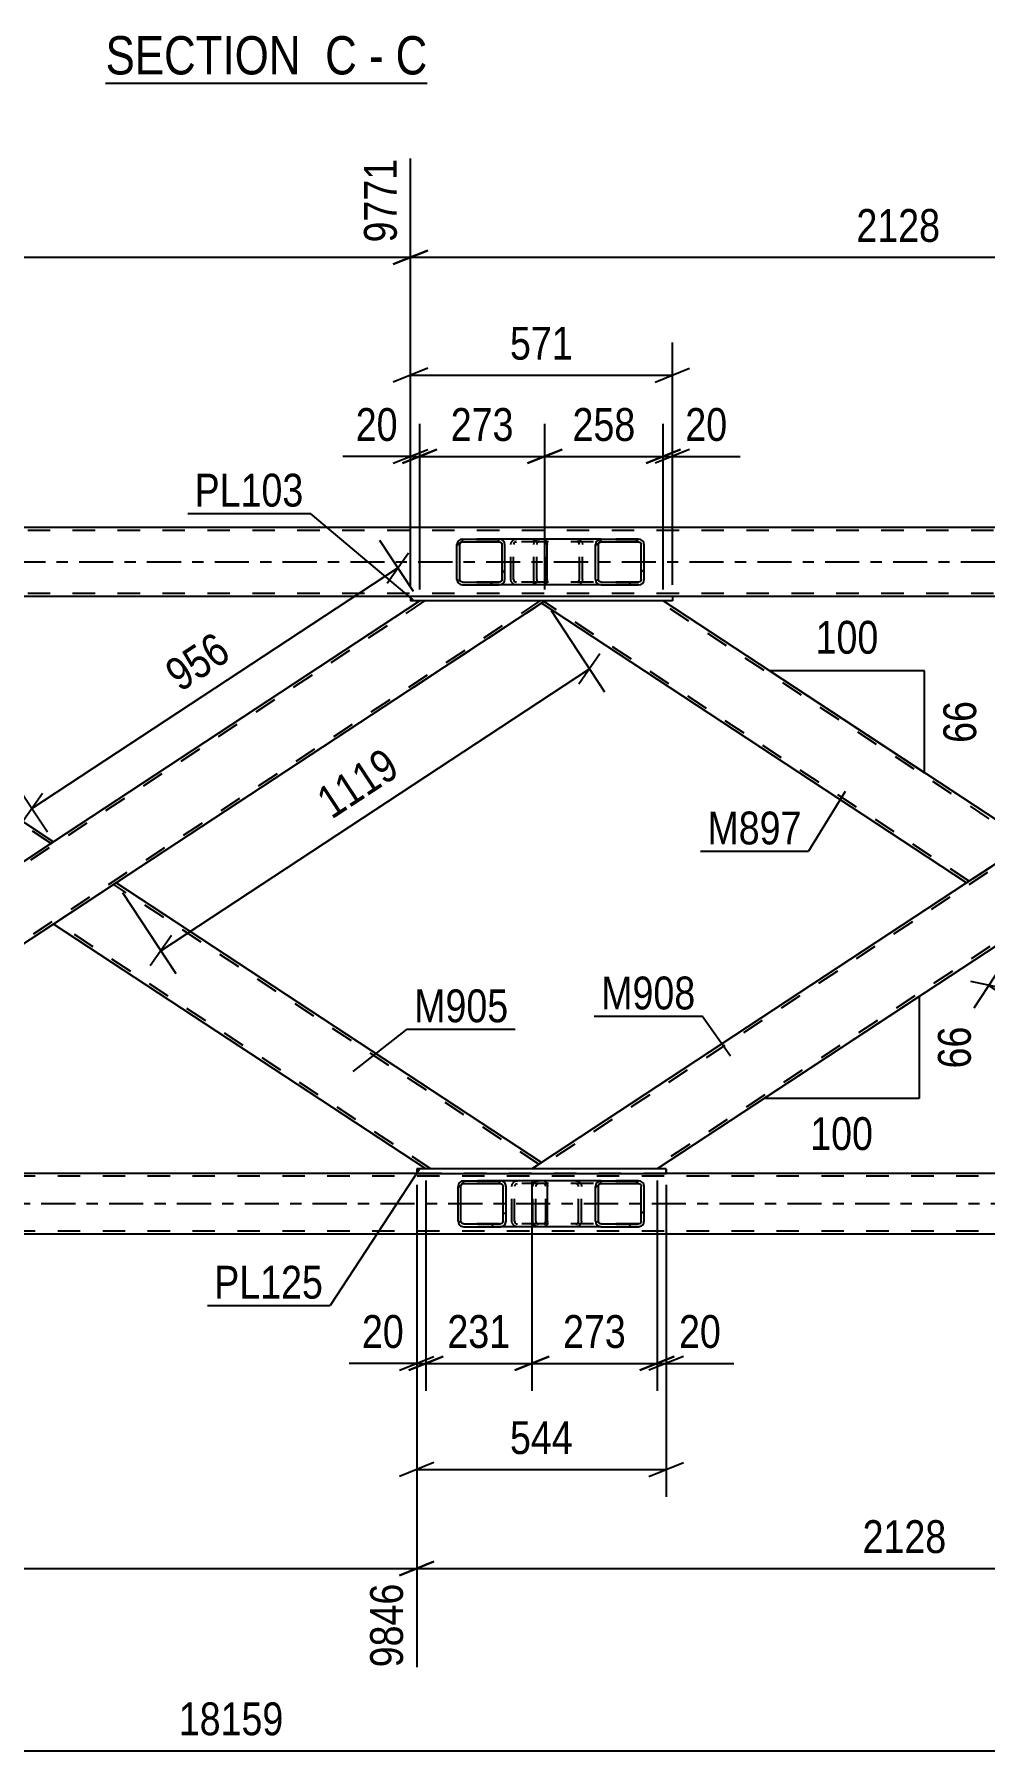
# Model space of a CAD drawing. Header units: millimetres. Extents: x -857 to 332, y -866 to -25.
# Drawn here: x -476.3 to -393.4, y -601.4 to -451.6 of the extents above; entities that cross this region are included whole.
import ezdxf

# ---------------------------------------------------------------- set-up
doc = ezdxf.new("R2010")
doc.units = ezdxf.units.MM
doc.linetypes.add('DXK_LINE_DOT2', pattern=[3.9198, 1.9599, -1.9599])
doc.linetypes.add('DXK_LINE_DOT3', pattern=[5.9187, 2.979, -0.9799, 0.9799, -0.9799])
doc.styles.add('Arial Narrow', font='ARIALN.TTF', dxfattribs={"height": 0.2})

# ---------------------------------------------------------------- blocks, each defined once
blk = doc.blocks.new('Unknown-570386455-23 - 1253')
at = {"color": 6, "linetype": 'Continuous'}
blk.add_line((-470.09, -455.85), (-442.02, -455.85), dxfattribs=at)
at = {"color": 0, "linetype": 'Continuous'}
for points in [[(-451.98, -455.1), (-451.98, -451.6), (-470.09, -451.6), (-470.09, -455.1)], [(-448.16, -455.1), (-448.16, -451.6), (-450.93, -451.6), (-450.93, -455.1)], [(-445.83, -455.1), (-445.83, -451.6), (-447.11, -451.6), (-447.11, -455.1)], [(-442.02, -455.1), (-442.02, -451.6), (-444.78, -451.6), (-444.78, -455.1)]]:
    blk.add_wipeout(points, dxfattribs=at)
at = {"color": 7, "linetype": 'Continuous', "style": 'Arial Narrow'}
for s, p in [('SECTION ', (-470.09, -455.1)), ('C', (-450.93, -455.1)), ('C', (-444.78, -455.1)), ('-', (-447.11, -455.1))]:
    blk.add_text(s, height=3.34, dxfattribs=at).set_placement(p)
blk = doc.blocks.new('Part-570386455-8323 - 8305')
at = {"color": 7, "linetype": 'DXK_LINE_DOT2'}
for p, q in [((-442.25, -501.05), (-514.61, -548.65)), ((-432.2, -501.05), (-507.54, -550.61)), ((-431.76, -501.05), (-444.35, -509.33)), ((-431.76, -501.05), (-442.68, -501.05)), ((-474.62, -522.06), (-480.08, -525.65)), ((-469.16, -525.65), (-474.62, -529.24)), ((-514.61, -550.61), (-514.61, -548.94)), ((-507.11, -550.61), (-514.61, -550.61))]:
    blk.add_line(p, q, dxfattribs=at)
at = {"color": 2, "linetype": 'Continuous'}
for p, q in [((-442.68, -501.05), (-474.62, -522.06)), ((-432.05, -501.24), (-469.16, -525.65)), ((-480.08, -525.65), (-514.61, -548.37)), ((-474.62, -529.24), (-507.11, -550.61)), ((-514.61, -548.37), (-514.61, -550.61))]:
    blk.add_line(p, q, dxfattribs=at)
blk = doc.blocks.new('Part-570386455-8447 - 8305')
at = {"color": 2, "linetype": 'Continuous'}
for p, q in [((-469.16, -525.65), (-474.62, -529.24)), ((-432.05, -550.06), (-469.16, -525.65)), ((-442.14, -550.61), (-474.62, -529.24)), ((-432.09, -550.08), (-432.89, -550.61)), ((-432.05, -550.06), (-432.09, -550.08))]:
    blk.add_line(p, q, dxfattribs=at)
at = {"color": 7, "linetype": 'DXK_LINE_DOT2'}
for p, q in [((-432.27, -550.2), (-469.38, -525.79)), ((-474.4, -529.1), (-474.39, -529.09)), ((-441.7, -550.61), (-474.4, -529.1)), ((-432.89, -550.61), (-442.14, -550.61)), ((-432.49, -550.35), (-432.27, -550.2)), ((-432.05, -550.06), (-432.05, -550.06))]:
    blk.add_line(p, q, dxfattribs=at)
blk = doc.blocks.new('Part-570386455-8836 - 8305')
at = {"color": 2, "linetype": 'Continuous'}
for p, q in [((-442.94, -551.01), (-506.31, -551.01)), ((-357.8, -551.01), (-421.17, -551.01)), ((-111.68, -556.29), (-792.02, -556.29))]:
    blk.add_line(p, q, dxfattribs=at)
at = {"color": 7, "linetype": 'DXK_LINE_DOT2'}
for p, q in [((-421.17, -551.01), (-442.94, -551.01)), ((-111.68, -551.25), (-792.02, -551.25)), ((-111.68, -556.05), (-792.02, -556.05))]:
    blk.add_line(p, q, dxfattribs=at)
at = {"color": 7, "linetype": 'DXK_LINE_DOT3'}
blk.add_line((-111.68, -553.65), (-792.02, -553.65), dxfattribs=at)
blk = doc.blocks.new('Part-570386455-8353 - 8305')
at = {"color": 7, "linetype": 'DXK_LINE_DOT2'}
for p, q in [((-357.11, -501.05), (-432.45, -550.61)), ((-347.07, -501.05), (-422.41, -550.61)), ((-346.63, -501.05), (-357.55, -501.05)), ((-346.63, -501.05), (-346.92, -501.24)), ((-389.49, -522.06), (-394.95, -525.65)), ((-384.03, -525.65), (-389.49, -529.24)), ((-432.89, -550.61), (-432.05, -550.06)), ((-421.97, -550.61), (-432.89, -550.61))]:
    blk.add_line(p, q, dxfattribs=at)
at = {"color": 2, "linetype": 'Continuous'}
for p, q in [((-357.55, -501.05), (-389.49, -522.06)), ((-346.92, -501.24), (-384.03, -525.65)), ((-394.95, -525.65), (-432.05, -550.06)), ((-389.49, -529.24), (-421.97, -550.61))]:
    blk.add_line(p, q, dxfattribs=at)
blk = doc.blocks.new('Part-570386455-8357 - 8305')
at = {"linetype": 'Continuous'}
h = blk.add_hatch(dxfattribs=at)
h.set_pattern_fill('', scale=0.7, style=0, pattern_type=0)
h.set_pattern_definition([(45, (-439.3936, -499.3542), (-1.57154, 1.57154), [])])
h.paths.add_polyline_path([(-439.43, -499.17), (-439.39, -499.35), (-439.28, -499.51), (-439.12, -499.61), (-438.93, -499.65), (-435.74, -499.65), (-435.55, -499.61), (-435.38, -499.51), (-435.27, -499.35), (-435.24, -499.17), (-435.24, -496.13), (-435.27, -495.95), (-435.38, -495.79), (-435.55, -495.69), (-435.74, -495.65), (-438.93, -495.65), (-439.12, -495.69), (-439.28, -495.79), (-439.39, -495.95), (-439.43, -496.13)])
h.paths.add_polyline_path([(-439.16, -496.04), (-439.11, -495.96), (-439.02, -495.91), (-438.93, -495.89), (-435.74, -495.89), (-435.64, -495.91), (-435.56, -495.96), (-435.51, -496.04), (-435.49, -496.13), (-435.49, -499.17), (-435.51, -499.26), (-435.56, -499.34), (-435.64, -499.39), (-435.74, -499.41), (-438.93, -499.41), (-439.02, -499.39), (-439.11, -499.34), (-439.16, -499.26), (-439.18, -499.17), (-439.18, -496.13)])
at = {"color": 2, "linetype": 'Continuous'}
for p, q in [((-438.93, -495.65), (-439.12, -495.69)), ((-438.93, -495.65), (-435.74, -495.65)), ((-431.83, -495.65), (-435.74, -495.65)), ((-435.55, -495.69), (-435.74, -495.65)), ((-431.83, -495.65), (-431.73, -495.69)), ((-431.73, -495.69), (-431.64, -495.79)), ((-439.39, -495.95), (-439.43, -496.13)), ((-439.43, -499.17), (-439.43, -496.13)), ((-439.18, -496.13), (-439.16, -496.04)), ((-439.18, -499.17), (-439.18, -496.13)), ((-439.16, -496.04), (-439.11, -495.96)), ((-439.11, -495.96), (-439.02, -495.91)), ((-439.02, -495.91), (-438.93, -495.89)), ((-438.93, -495.89), (-435.74, -495.89)), ((-435.74, -495.89), (-435.64, -495.91)), ((-435.64, -495.91), (-435.56, -495.96)), ((-435.56, -495.96), (-435.51, -496.04)), ((-435.51, -496.04), (-435.49, -496.13)), ((-435.49, -499.17), (-435.49, -496.13)), ((-435.24, -496.13), (-435.27, -495.95)), ((-435.24, -499.17), (-435.24, -496.13)), ((-431.64, -495.79), (-431.58, -495.95)), ((-431.58, -495.95), (-431.56, -496.13)), ((-431.56, -499.17), (-431.56, -496.13)), ((-439.43, -499.17), (-439.39, -499.35)), ((-439.16, -499.26), (-439.18, -499.17)), ((-439.11, -499.34), (-439.16, -499.26)), ((-439.12, -499.61), (-438.93, -499.65)), ((-439.02, -499.39), (-439.11, -499.34)), ((-438.93, -499.41), (-439.02, -499.39)), ((-438.93, -499.41), (-435.74, -499.41)), ((-438.93, -499.65), (-435.74, -499.65)), ((-435.64, -499.39), (-435.74, -499.41)), ((-435.74, -499.65), (-435.55, -499.61)), ((-431.83, -499.65), (-435.74, -499.65)), ((-435.56, -499.34), (-435.64, -499.39)), ((-435.51, -499.26), (-435.56, -499.34)), ((-435.49, -499.17), (-435.51, -499.26)), ((-435.27, -499.35), (-435.24, -499.17)), ((-431.73, -499.61), (-431.83, -499.65)), ((-431.64, -499.51), (-431.73, -499.61)), ((-431.58, -499.35), (-431.64, -499.51)), ((-431.56, -499.17), (-431.58, -499.35))]:
    blk.add_line(p, q, dxfattribs=at)
at = {"color": 7, "linetype": 'DXK_LINE_DOT2'}
for p, q in [((-435.74, -495.65), (-438.93, -495.65)), ((-434.43, -495.69), (-434.24, -495.65)), ((-432.73, -495.89), (-432.73, -495.65)), ((-431.83, -495.89), (-438.93, -495.89)), ((-434.74, -496.13), (-434.7, -495.95)), ((-434.74, -499.17), (-434.74, -496.13)), ((-434.47, -496.04), (-434.49, -496.13)), ((-434.49, -499.17), (-434.49, -496.13)), ((-434.41, -495.96), (-434.47, -496.04)), ((-434.33, -495.91), (-434.41, -495.96)), ((-434.24, -495.89), (-434.33, -495.91)), ((-431.78, -495.91), (-431.83, -495.89)), ((-431.73, -495.96), (-431.78, -495.91)), ((-431.71, -496.04), (-431.73, -495.96)), ((-431.69, -496.13), (-431.71, -496.04)), ((-431.69, -499.17), (-431.69, -496.13)), ((-431.83, -499.41), (-438.93, -499.41)), ((-435.74, -499.65), (-438.93, -499.65)), ((-434.7, -499.35), (-434.74, -499.17)), ((-434.49, -499.17), (-434.47, -499.26)), ((-434.47, -499.26), (-434.41, -499.34)), ((-434.24, -499.65), (-434.43, -499.61)), ((-434.41, -499.34), (-434.33, -499.39)), ((-434.33, -499.39), (-434.24, -499.41)), ((-432.73, -499.65), (-432.73, -499.41)), ((-431.83, -499.41), (-431.78, -499.39)), ((-431.78, -499.39), (-431.73, -499.34)), ((-431.73, -499.34), (-431.71, -499.26)), ((-431.71, -499.26), (-431.69, -499.17))]:
    blk.add_line(p, q, dxfattribs=at)
at = {"color": 2, "linetype": 'Continuous'}
for centre, start, end in [((-438.94, -496.15), 111.1513, 156.1049), ((-435.72, -496.15), 23.8951, 68.8487), ((-438.94, -499.15), 203.8951, 248.8487), ((-435.72, -499.15), 291.1513, 336.1049)]:
    blk.add_arc(centre, 0.492, start, end, dxfattribs=at)
at = {"color": 7, "linetype": 'DXK_LINE_DOT2'}
for centre, start, end in [((-434.25, -496.15), 111.1513, 156.1049), ((-434.25, -499.15), 203.8951, 248.8487)]:
    blk.add_arc(centre, 0.492, start, end, dxfattribs=at)
blk = doc.blocks.new('Part-570386455-8472 - 8305')
at = {"linetype": 'Continuous'}
h = blk.add_hatch(dxfattribs=at)
h.set_pattern_fill('', scale=0.7, style=0, pattern_type=0)
h.set_pattern_definition([(45, (-427.3027, -555.3532), (-1.57154, 1.57154), [])])
h.paths.add_polyline_path([(-427.34, -555.17), (-427.3, -555.35), (-427.19, -555.51), (-427.03, -555.61), (-426.83, -555.65), (-423.6, -555.65), (-423.4, -555.61), (-423.23, -555.51), (-423.12, -555.35), (-423.08, -555.17), (-423.08, -552.13), (-423.12, -551.95), (-423.23, -551.79), (-423.4, -551.69), (-423.6, -551.65), (-426.83, -551.65), (-427.03, -551.69), (-427.19, -551.79), (-427.3, -551.95), (-427.34, -552.13)])
h.paths.add_polyline_path([(-427.07, -552.04), (-427.01, -551.96), (-426.93, -551.91), (-426.83, -551.89), (-423.6, -551.89), (-423.5, -551.91), (-423.42, -551.96), (-423.36, -552.04), (-423.34, -552.13), (-423.34, -555.17), (-423.36, -555.26), (-423.42, -555.34), (-423.5, -555.39), (-423.6, -555.41), (-426.83, -555.41), (-426.93, -555.39), (-427.01, -555.34), (-427.07, -555.26), (-427.09, -555.17), (-427.09, -552.13)])
at = {"color": 7, "linetype": 'DXK_LINE_DOT2'}
for p, q in [((-432.81, -552.13), (-432.77, -551.95)), ((-432.81, -555.17), (-432.81, -552.13)), ((-432.53, -552.04), (-432.55, -552.13)), ((-432.55, -555.17), (-432.55, -552.13)), ((-432.48, -551.96), (-432.53, -552.04)), ((-432.49, -551.69), (-432.3, -551.65)), ((-432.39, -551.91), (-432.48, -551.96)), ((-432.3, -551.89), (-432.39, -551.91)), ((-431.81, -551.65), (-432.3, -551.65)), ((-423.6, -551.89), (-432.3, -551.89)), ((-429.06, -551.65), (-428.87, -551.69)), ((-428.96, -551.91), (-429.06, -551.89)), ((-428.88, -551.96), (-428.96, -551.91)), ((-428.82, -552.04), (-428.88, -551.96)), ((-428.81, -552.13), (-428.82, -552.04)), ((-428.81, -555.17), (-428.81, -552.13)), ((-428.59, -551.95), (-428.55, -552.13)), ((-428.55, -555.17), (-428.55, -552.13)), ((-423.6, -551.65), (-426.83, -551.65)), ((-432.77, -555.35), (-432.81, -555.17)), ((-432.55, -555.17), (-432.53, -555.26)), ((-432.53, -555.26), (-432.48, -555.34)), ((-432.3, -555.65), (-432.49, -555.61)), ((-432.48, -555.34), (-432.39, -555.39)), ((-432.39, -555.39), (-432.3, -555.41)), ((-423.6, -555.41), (-432.3, -555.41)), ((-431.81, -555.65), (-432.3, -555.65)), ((-429.06, -555.41), (-428.96, -555.39)), ((-428.87, -555.61), (-429.06, -555.65)), ((-428.96, -555.39), (-428.88, -555.34)), ((-428.88, -555.34), (-428.82, -555.26)), ((-428.82, -555.26), (-428.81, -555.17)), ((-428.55, -555.17), (-428.59, -555.35)), ((-423.6, -555.65), (-426.83, -555.65))]:
    blk.add_line(p, q, dxfattribs=at)
at = {"color": 2, "linetype": 'Continuous'}
for p, q in [((-426.83, -551.65), (-431.81, -551.65)), ((-427.3, -551.95), (-427.34, -552.13)), ((-427.34, -555.17), (-427.34, -552.13)), ((-427.09, -552.13), (-427.07, -552.04)), ((-427.09, -555.17), (-427.09, -552.13)), ((-427.07, -552.04), (-427.01, -551.96)), ((-426.83, -551.65), (-427.03, -551.69)), ((-427.01, -551.96), (-426.93, -551.91)), ((-426.93, -551.91), (-426.83, -551.89)), ((-426.83, -551.65), (-423.6, -551.65)), ((-426.83, -551.89), (-423.6, -551.89)), ((-423.4, -551.69), (-423.6, -551.65)), ((-423.6, -551.89), (-423.5, -551.91)), ((-423.5, -551.91), (-423.42, -551.96)), ((-423.42, -551.96), (-423.36, -552.04)), ((-423.36, -552.04), (-423.34, -552.13)), ((-423.34, -555.17), (-423.34, -552.13)), ((-423.08, -552.13), (-423.12, -551.95)), ((-423.08, -555.17), (-423.08, -552.13)), ((-426.83, -555.65), (-431.81, -555.65)), ((-427.34, -555.17), (-427.3, -555.35)), ((-427.07, -555.26), (-427.09, -555.17)), ((-427.01, -555.34), (-427.07, -555.26)), ((-427.03, -555.61), (-426.83, -555.65)), ((-426.93, -555.39), (-427.01, -555.34)), ((-426.83, -555.41), (-426.93, -555.39)), ((-426.83, -555.41), (-423.6, -555.41)), ((-426.83, -555.65), (-423.6, -555.65)), ((-423.5, -555.39), (-423.6, -555.41)), ((-423.6, -555.65), (-423.4, -555.61)), ((-423.42, -555.34), (-423.5, -555.39)), ((-423.36, -555.26), (-423.42, -555.34)), ((-423.34, -555.17), (-423.36, -555.26)), ((-423.12, -555.35), (-423.08, -555.17))]:
    blk.add_line(p, q, dxfattribs=at)
at = {"color": 7, "linetype": 'DXK_LINE_DOT2'}
for centre, start, end in [((-432.32, -552.15), 110.7583, 155.68), ((-429.04, -552.15), 24.32, 69.2417), ((-432.32, -555.15), 204.32, 249.2417), ((-429.04, -555.15), 290.7583, 335.68)]:
    blk.add_arc(centre, 0.496, start, end, dxfattribs=at)
at = {"color": 2, "linetype": 'Continuous'}
for centre, start, end in [((-426.85, -552.15), 110.7583, 155.6801), ((-423.58, -552.15), 24.32, 69.2417), ((-426.85, -555.15), 204.32, 249.2417), ((-423.58, -555.15), 290.7583, 335.6801)]:
    blk.add_arc(centre, 0.496, start, end, dxfattribs=at)
blk = doc.blocks.new('Part-570386455-8471 - 8305')
at = {"linetype": 'Continuous'}
h = blk.add_hatch(dxfattribs=at)
h.set_pattern_fill('', scale=0.7, style=0, pattern_type=0)
h.set_pattern_definition([(45, (-439.2937, -555.3532), (-1.57154, 1.57154), [])])
h.paths.add_polyline_path([(-439.33, -555.17), (-439.29, -555.35), (-439.18, -555.51), (-439.02, -555.61), (-438.83, -555.65), (-435.64, -555.65), (-435.45, -555.61), (-435.29, -555.51), (-435.18, -555.35), (-435.14, -555.17), (-435.14, -552.13), (-435.18, -551.95), (-435.29, -551.79), (-435.45, -551.69), (-435.64, -551.65), (-438.83, -551.65), (-439.02, -551.69), (-439.18, -551.79), (-439.29, -551.95), (-439.33, -552.13)])
h.paths.add_polyline_path([(-439.06, -552.04), (-439.01, -551.96), (-438.93, -551.91), (-438.83, -551.89), (-435.64, -551.89), (-435.55, -551.91), (-435.47, -551.96), (-435.41, -552.04), (-435.39, -552.13), (-435.39, -555.17), (-435.41, -555.26), (-435.47, -555.34), (-435.55, -555.39), (-435.64, -555.41), (-438.83, -555.41), (-438.93, -555.39), (-439.01, -555.34), (-439.06, -555.26), (-439.08, -555.17), (-439.08, -552.13)])
at = {"color": 2, "linetype": 'Continuous'}
for p, q in [((-439.29, -551.95), (-439.33, -552.13)), ((-439.33, -555.17), (-439.33, -552.13)), ((-439.08, -552.13), (-439.06, -552.04)), ((-439.08, -555.17), (-439.08, -552.13)), ((-439.06, -552.04), (-439.01, -551.96)), ((-438.83, -551.65), (-439.02, -551.69)), ((-439.01, -551.96), (-438.93, -551.91)), ((-438.93, -551.91), (-438.83, -551.89)), ((-438.83, -551.65), (-435.64, -551.65)), ((-438.83, -551.89), (-435.64, -551.89)), ((-431.81, -551.65), (-435.64, -551.65)), ((-435.45, -551.69), (-435.64, -551.65)), ((-435.64, -551.89), (-435.55, -551.91)), ((-435.55, -551.91), (-435.47, -551.96)), ((-435.47, -551.96), (-435.41, -552.04)), ((-435.41, -552.04), (-435.39, -552.13)), ((-435.39, -555.17), (-435.39, -552.13)), ((-435.14, -552.13), (-435.18, -551.95)), ((-435.14, -555.17), (-435.14, -552.13)), ((-431.81, -551.65), (-431.71, -551.69)), ((-431.71, -551.69), (-431.62, -551.79)), ((-431.62, -551.79), (-431.56, -551.95)), ((-431.56, -551.95), (-431.54, -552.13)), ((-431.54, -555.17), (-431.54, -552.13)), ((-439.33, -555.17), (-439.29, -555.35)), ((-439.06, -555.26), (-439.08, -555.17)), ((-439.01, -555.34), (-439.06, -555.26)), ((-439.02, -555.61), (-438.83, -555.65)), ((-438.93, -555.39), (-439.01, -555.34)), ((-438.83, -555.41), (-438.93, -555.39)), ((-438.83, -555.41), (-435.64, -555.41)), ((-438.83, -555.65), (-435.64, -555.65)), ((-435.55, -555.39), (-435.64, -555.41)), ((-435.64, -555.65), (-435.45, -555.61)), ((-431.81, -555.65), (-435.64, -555.65)), ((-435.47, -555.34), (-435.55, -555.39)), ((-435.41, -555.26), (-435.47, -555.34)), ((-435.39, -555.17), (-435.41, -555.26)), ((-435.18, -555.35), (-435.14, -555.17)), ((-431.71, -555.61), (-431.81, -555.65)), ((-431.62, -555.51), (-431.71, -555.61)), ((-431.56, -555.35), (-431.62, -555.51)), ((-431.54, -555.17), (-431.56, -555.35))]:
    blk.add_line(p, q, dxfattribs=at)
at = {"color": 7, "linetype": 'DXK_LINE_DOT2'}
for p, q in [((-435.64, -551.65), (-438.83, -551.65)), ((-431.81, -551.89), (-438.83, -551.89)), ((-434.65, -552.13), (-434.61, -551.95)), ((-434.65, -555.17), (-434.65, -552.13)), ((-434.38, -552.04), (-434.4, -552.13)), ((-434.4, -555.17), (-434.4, -552.13)), ((-434.33, -551.96), (-434.38, -552.04)), ((-434.34, -551.69), (-434.15, -551.65)), ((-434.33, -551.96), (-434.3, -551.95)), ((-434.3, -551.95), (-434.25, -551.91)), ((-434.25, -551.91), (-434.15, -551.89)), ((-432.81, -551.89), (-432.81, -551.65)), ((-431.76, -551.91), (-431.81, -551.89)), ((-431.72, -551.96), (-431.76, -551.91)), ((-431.69, -552.04), (-431.72, -551.96)), ((-431.68, -552.13), (-431.69, -552.04)), ((-431.68, -555.17), (-431.68, -552.13)), ((-431.81, -555.41), (-438.83, -555.41)), ((-435.64, -555.65), (-438.83, -555.65)), ((-434.61, -555.35), (-434.65, -555.17)), ((-434.4, -555.17), (-434.38, -555.26)), ((-434.38, -555.26), (-434.33, -555.34)), ((-434.15, -555.65), (-434.34, -555.61)), ((-434.33, -555.34), (-434.25, -555.39)), ((-434.25, -555.39), (-434.15, -555.41)), ((-432.81, -555.65), (-432.81, -555.41)), ((-431.81, -555.41), (-431.76, -555.39)), ((-431.76, -555.39), (-431.72, -555.34)), ((-431.72, -555.34), (-431.69, -555.26)), ((-431.69, -555.26), (-431.68, -555.17))]:
    blk.add_line(p, q, dxfattribs=at)
at = {"color": 2, "linetype": 'Continuous'}
for centre, start, end in [((-438.84, -552.14), 111.1941, 156.1506), ((-435.63, -552.14), 23.8494, 68.8059), ((-438.84, -555.15), 203.8494, 248.8059), ((-435.63, -555.15), 291.1941, 336.1506)]:
    blk.add_arc(centre, 0.492, start, end, dxfattribs=at)
at = {"color": 7, "linetype": 'DXK_LINE_DOT2'}
for centre, start, end in [((-434.16, -552.14), 111.1941, 156.1506), ((-434.16, -555.15), 203.8494, 248.8059)]:
    blk.add_arc(centre, 0.492, start, end, dxfattribs=at)
blk = doc.blocks.new('Part-570386455-8865 - 8305')
at = {"color": 7, "linetype": 'DXK_LINE_DOT2'}
for p, q in [((-114.3, -494.89), (-792.02, -494.89)), ((-114.3, -494.65), (-690.09, -494.65)), ((-114.3, -500.41), (-792.02, -500.41)), ((-420.63, -500.65), (-443.48, -500.65))]:
    blk.add_line(p, q, dxfattribs=at)
at = {"color": 2, "linetype": 'Continuous'}
for p, q in [((-264.42, -494.65), (-513.82, -494.65)), ((-443.48, -500.65), (-505.76, -500.65)), ((-358.35, -500.65), (-420.63, -500.65))]:
    blk.add_line(p, q, dxfattribs=at)
at = {"color": 7, "linetype": 'DXK_LINE_DOT3'}
blk.add_line((-114.3, -497.65), (-792.02, -497.65), dxfattribs=at)
blk = doc.blocks.new('Part-570386455-8758 - 8305')
at = {"color": 2, "linetype": 'Continuous'}
for p, q in [((-514.61, -501.05), (-514.61, -502.94)), ((-506.56, -501.05), (-474.62, -522.06)), ((-480.08, -525.65), (-514.61, -502.94)), ((-474.89, -522.24), (-480.08, -525.65)), ((-474.65, -522.08), (-474.89, -522.24)), ((-474.62, -522.06), (-474.65, -522.08))]:
    blk.add_line(p, q, dxfattribs=at)
at = {"color": 7, "linetype": 'DXK_LINE_DOT2'}
for p, q in [((-506.56, -501.05), (-514.61, -501.05)), ((-514.61, -501.05), (-514.61, -502.89)), ((-474.84, -522.2), (-507, -501.05)), ((-479.86, -525.51), (-514.61, -502.65)), ((-474.89, -522.24), (-474.75, -522.14)), ((-474.62, -522.06), (-474.62, -522.06))]:
    blk.add_line(p, q, dxfattribs=at)
blk = doc.blocks.new('Part-570386455-8763 - 8305')
at = {"color": 2, "linetype": 'Continuous'}
for p, q in [((-432.05, -501.24), (-432.02, -501.22)), ((-394.95, -525.65), (-432.05, -501.24)), ((-431.76, -501.05), (-432.02, -501.22)), ((-431.78, -501.05), (-431.82, -501.09)), ((-389.49, -522.06), (-421.43, -501.05)), ((-389.52, -522.08), (-394.95, -525.65)), ((-389.49, -522.06), (-389.52, -522.08))]:
    blk.add_line(p, q, dxfattribs=at)
at = {"color": 7, "linetype": 'DXK_LINE_DOT2'}
for p, q in [((-432.02, -501.22), (-432.05, -501.24)), ((-394.73, -525.51), (-431.84, -501.1)), ((-421.43, -501.05), (-431.78, -501.05)), ((-431.76, -501.05), (-431.76, -501.05)), ((-389.71, -522.2), (-421.86, -501.05)), ((-389.49, -522.06), (-389.49, -522.06))]:
    blk.add_line(p, q, dxfattribs=at)
blk = doc.blocks.new('Part-570386455-8788 - 8305')
at = {"color": 2, "linetype": 'Continuous'}
for p, q in [((-442.94, -550.61), (-442.94, -551.01)), ((-421.17, -550.61), (-442.94, -550.61)), ((-442.94, -551.01), (-421.17, -551.01)), ((-421.17, -550.61), (-421.17, -551.01)), ((-421.17, -550.61), (-421.17, -550.61)), ((-421.17, -551.01), (-421.17, -551.01))]:
    blk.add_line(p, q, dxfattribs=at)
at = {"color": 7, "linetype": 'DXK_LINE_DOT2'}
for p, q in [((-442.94, -550.61), (-442.94, -551.01)), ((-421.17, -551.01), (-421.17, -550.61)), ((-421.17, -550.61), (-421.17, -550.61)), ((-421.17, -551.01), (-421.17, -551.01))]:
    blk.add_line(p, q, dxfattribs=at)
blk = doc.blocks.new('Part-570386455-8811 - 8305')
at = {"color": 2, "linetype": 'Continuous'}
for p, q in [((-420.63, -500.65), (-443.48, -500.65)), ((-443.48, -500.65), (-443.48, -501.05)), ((-420.63, -501.05), (-443.48, -501.05)), ((-420.63, -500.65), (-420.63, -501.05))]:
    blk.add_line(p, q, dxfattribs=at)
blk = doc.blocks.new('Part-570386455-8859 - 8305')
at = {"linetype": 'Continuous'}
h = blk.add_hatch(dxfattribs=at)
h.set_pattern_fill('', scale=0.7, style=0, pattern_type=0)
h.set_pattern_definition([(45, (-427.3027, -499.3542), (-1.57154, 1.57154), [])])
h.paths.add_polyline_path([(-427.34, -499.17), (-427.3, -499.35), (-427.19, -499.51), (-427.03, -499.61), (-426.83, -499.65), (-423.6, -499.65), (-423.4, -499.61), (-423.23, -499.51), (-423.12, -499.35), (-423.08, -499.17), (-423.08, -496.13), (-423.12, -495.95), (-423.23, -495.79), (-423.4, -495.69), (-423.6, -495.65), (-426.83, -495.65), (-427.03, -495.69), (-427.19, -495.79), (-427.3, -495.95), (-427.34, -496.13)])
h.paths.add_polyline_path([(-427.07, -496.04), (-427.01, -495.96), (-426.93, -495.91), (-426.83, -495.89), (-423.6, -495.89), (-423.5, -495.91), (-423.42, -495.96), (-423.36, -496.04), (-423.34, -496.13), (-423.34, -499.17), (-423.36, -499.26), (-423.42, -499.34), (-423.5, -499.39), (-423.6, -499.41), (-426.83, -499.41), (-426.93, -499.39), (-427.01, -499.34), (-427.07, -499.26), (-427.09, -499.17), (-427.09, -496.13)])
at = {"color": 7, "linetype": 'DXK_LINE_DOT2'}
for p, q in [((-432.41, -495.69), (-432.22, -495.65)), ((-431.83, -495.65), (-432.22, -495.65)), ((-428.98, -495.65), (-428.79, -495.69)), ((-423.6, -495.65), (-426.83, -495.65)), ((-432.73, -496.13), (-432.69, -495.95)), ((-432.73, -499.17), (-432.73, -496.13)), ((-432.45, -496.04), (-432.47, -496.13)), ((-432.47, -499.17), (-432.47, -496.13)), ((-432.4, -495.96), (-432.45, -496.04)), ((-432.31, -495.91), (-432.4, -495.96)), ((-432.22, -495.89), (-432.31, -495.91)), ((-423.6, -495.89), (-432.22, -495.89)), ((-428.88, -495.91), (-428.98, -495.89)), ((-428.8, -495.96), (-428.88, -495.91)), ((-428.75, -496.04), (-428.8, -495.96)), ((-428.73, -496.13), (-428.75, -496.04)), ((-428.73, -499.17), (-428.73, -496.13)), ((-428.51, -495.95), (-428.47, -496.13)), ((-428.47, -499.17), (-428.47, -496.13)), ((-432.69, -499.35), (-432.73, -499.17)), ((-432.47, -499.17), (-432.45, -499.26)), ((-432.45, -499.26), (-432.4, -499.34)), ((-432.22, -499.65), (-432.41, -499.61)), ((-432.4, -499.34), (-432.31, -499.39)), ((-432.31, -499.39), (-432.22, -499.41)), ((-423.6, -499.41), (-432.22, -499.41)), ((-431.83, -499.65), (-432.22, -499.65)), ((-428.98, -499.41), (-428.88, -499.39)), ((-428.79, -499.61), (-428.98, -499.65)), ((-428.88, -499.39), (-428.8, -499.34)), ((-428.8, -499.34), (-428.75, -499.26)), ((-428.75, -499.26), (-428.73, -499.17)), ((-428.47, -499.17), (-428.51, -499.35)), ((-423.6, -499.65), (-426.83, -499.65))]:
    blk.add_line(p, q, dxfattribs=at)
at = {"color": 2, "linetype": 'Continuous'}
for p, q in [((-426.83, -495.65), (-431.83, -495.65)), ((-426.83, -495.65), (-427.03, -495.69)), ((-426.83, -495.65), (-423.6, -495.65)), ((-423.4, -495.69), (-423.6, -495.65)), ((-427.3, -495.95), (-427.34, -496.13)), ((-427.34, -499.17), (-427.34, -496.13)), ((-427.09, -496.13), (-427.07, -496.04)), ((-427.09, -499.17), (-427.09, -496.13)), ((-427.07, -496.04), (-427.01, -495.96)), ((-427.01, -495.96), (-426.93, -495.91)), ((-426.93, -495.91), (-426.83, -495.89)), ((-426.83, -495.89), (-423.6, -495.89)), ((-423.6, -495.89), (-423.5, -495.91)), ((-423.5, -495.91), (-423.42, -495.96)), ((-423.42, -495.96), (-423.36, -496.04)), ((-423.36, -496.04), (-423.34, -496.13)), ((-423.34, -499.17), (-423.34, -496.13)), ((-423.08, -496.13), (-423.12, -495.95)), ((-423.08, -499.17), (-423.08, -496.13)), ((-426.83, -499.65), (-431.83, -499.65)), ((-427.34, -499.17), (-427.3, -499.35)), ((-427.07, -499.26), (-427.09, -499.17)), ((-427.01, -499.34), (-427.07, -499.26)), ((-427.03, -499.61), (-426.83, -499.65)), ((-426.93, -499.39), (-427.01, -499.34)), ((-426.83, -499.41), (-426.93, -499.39)), ((-426.83, -499.41), (-423.6, -499.41)), ((-426.83, -499.65), (-423.6, -499.65)), ((-423.5, -499.39), (-423.6, -499.41)), ((-423.6, -499.65), (-423.4, -499.61)), ((-423.42, -499.34), (-423.5, -499.39)), ((-423.36, -499.26), (-423.42, -499.34)), ((-423.34, -499.17), (-423.36, -499.26)), ((-423.12, -499.35), (-423.08, -499.17))]:
    blk.add_line(p, q, dxfattribs=at)
at = {"color": 7, "linetype": 'DXK_LINE_DOT2'}
for centre, start, end in [((-432.24, -496.15), 110.7583, 155.68), ((-428.96, -496.15), 24.32, 69.2417), ((-432.24, -499.15), 204.32, 249.2417), ((-428.96, -499.15), 290.7583, 335.68)]:
    blk.add_arc(centre, 0.496, start, end, dxfattribs=at)
at = {"color": 2, "linetype": 'Continuous'}
for centre, start, end in [((-426.85, -496.15), 110.7583, 155.6801), ((-423.58, -496.15), 24.32, 69.2417), ((-426.85, -499.15), 204.32, 249.2417), ((-423.58, -499.15), 290.7583, 335.6801)]:
    blk.add_arc(centre, 0.496, start, end, dxfattribs=at)
blk = doc.blocks.new('StraightDimension-570386455-9319 - 8305')
at = {"color": 7, "linetype": 'Continuous'}
for p, q in [((-443.48, -499.65), (-443.48, -478.49)), ((-420.63, -499.65), (-420.63, -478.49)), ((-441.98, -480.74), (-444.98, -481.94)), ((-422.13, -481.94), (-419.13, -480.74)), ((-443.48, -481.34), (-420.63, -481.34))]:
    blk.add_line(p, q, dxfattribs=at)
at = {"color": 0}
blk.add_wipeout([(-428.71, -480.59), (-428.71, -476.39), (-435.4, -476.39), (-435.4, -480.59)], dxfattribs=at)
at = {"color": 3, "style": 'Arial Narrow'}
blk.add_text('571', height=2.863, dxfattribs=at).set_placement((-434.8, -479.99))
blk = doc.blocks.new('StraightDimension-570386455-20633 - 8305')
at = {"color": 7, "linetype": 'Continuous'}
for p, q in [((-358.35, -499.65), (-358.35, -460.62)), ((-443.48, -499.85), (-443.48, -462.45)), ((-441.98, -470.46), (-444.98, -471.66)), ((-443.48, -471.06), (-358.35, -471.06)), ((-359.85, -471.66), (-356.85, -470.46))]:
    blk.add_line(p, q, dxfattribs=at)
at = {"color": 0}
blk.add_wipeout([(-396.66, -470.31), (-396.66, -466.11), (-405.17, -466.11), (-405.17, -470.31)], dxfattribs=at)
at = {"color": 3, "style": 'Arial Narrow'}
blk.add_text('2128', height=2.863, dxfattribs=at).set_placement((-404.57, -469.71))
at = {"color": 0, "linetype": 'Continuous'}
blk.add_wipeout([(-358.95, -460.02), (-363.15, -460.02), (-363.15, -470.36), (-358.95, -470.36)], dxfattribs=at)
at = {"color": 3, "linetype": 'Continuous', "style": 'Arial Narrow'}
blk.add_text('11899', height=2.863, rotation=90.0002, dxfattribs=at).set_placement((-359.55, -469.76))
blk = doc.blocks.new('StraightDimension-570386455-9461 - 8305')
at = {"color": 7, "linetype": 'Continuous'}
for p, q in [((-390.04, -530.08), (-394.32, -536.59)), ((-391.42, -534.91), (-394.59, -534.26)), ((-393, -534.59), (-360.52, -555.95)), ((-357.55, -551.44), (-361.84, -557.96)), ((-362.1, -555.63), (-358.93, -556.28))]:
    blk.add_line(p, q, dxfattribs=at)
at = {"color": 0}
blk.add_wipeout([(-373.56, -546.48), (-371.25, -542.97), (-376.83, -539.3), (-379.14, -542.81)], dxfattribs=at)
at = {"color": 3, "style": 'Arial Narrow'}
blk.add_text('972', height=2.863, rotation=-33.3347, dxfattribs=at).set_placement((-378.31, -542.63))
blk = doc.blocks.new('StraightDimension-570386455-20041 - 8305')
at = {"color": 7, "linetype": 'Continuous'}
for p, q in [((-528.07, -552.01), (-528.07, -594.1)), ((-442.94, -552.01), (-442.94, -594.1)), ((-526.57, -584.88), (-529.57, -586.08)), ((-528.07, -585.48), (-442.94, -585.48)), ((-444.44, -586.08), (-441.44, -584.88))]:
    blk.add_line(p, q, dxfattribs=at)
at = {"color": 0}
blk.add_wipeout([(-481.25, -584.73), (-481.25, -580.53), (-489.76, -580.53), (-489.76, -584.73)], dxfattribs=at)
at = {"color": 3, "style": 'Arial Narrow'}
blk.add_text('2128', height=2.863, dxfattribs=at).set_placement((-489.16, -584.13))
at = {"color": 0, "linetype": 'Continuous'}
blk.add_wipeout([(-443.54, -586.18), (-447.74, -586.18), (-447.74, -594.7), (-443.54, -594.7)], dxfattribs=at)
at = {"color": 3, "linetype": 'Continuous', "style": 'Arial Narrow'}
blk.add_text('9846', height=2.863, rotation=90.0002, dxfattribs=at).set_placement((-444.14, -594.1))
blk = doc.blocks.new('AngleDimension-570386455-39612 - 8305')
at = {"color": 7, "linetype": 'Continuous'}
for p, q in [((-399.09, -535.56), (-412.63, -544.46)), ((-399.09, -535.56), (-399.09, -544.46)), ((-407.62, -541.17), (-412.63, -544.46)), ((-399.09, -544.46), (-412.63, -544.46))]:
    blk.add_line(p, q, dxfattribs=at)
at = {"color": 0}
for points in [[(-393.99, -537.58), (-398.19, -537.58), (-398.19, -542.44), (-393.99, -542.44)], [(-402.52, -549.56), (-402.52, -545.36), (-409.2, -545.36), (-409.2, -549.56)]]:
    blk.add_wipeout(points, dxfattribs=at)
at = {"color": 3, "style": 'Arial Narrow'}
blk.add_text('66', height=2.863, rotation=90.0002, dxfattribs=at).set_placement((-394.59, -541.84))
blk.add_text('100', height=2.863, dxfattribs=at).set_placement((-408.6, -548.96))
blk = doc.blocks.new('StraightDimension-570386455-9129 - 8305')
at = {"color": 7, "linetype": 'Continuous'}
for p, q in [((-443.23, -500.22), (-446.15, -495.78)), ((-445.51, -499.49), (-443.66, -496.84)), ((-476.52, -519.17), (-444.58, -498.16)), ((-475.17, -521.22), (-478.09, -516.79)), ((-475.6, -517.84), (-477.45, -520.5))]:
    blk.add_line(p, q, dxfattribs=at)
at = {"color": 0}
blk.add_wipeout([(-458.17, -506.2), (-460.48, -502.69), (-466.07, -506.37), (-463.76, -509.88)], dxfattribs=at)
at = {"color": 3, "style": 'Arial Narrow'}
blk.add_text('956', height=2.863, rotation=33.3347, dxfattribs=at).set_placement((-463.59, -509.04))
blk = doc.blocks.new('AngleDimension-570386455-39614 - 8305')
at = {"color": 7, "linetype": 'Continuous'}
for p, q in [((-411.23, -507.76), (-412.15, -507.15)), ((-398.62, -507.15), (-412.15, -507.15)), ((-398.62, -516.05), (-412.15, -507.15)), ((-398.62, -516.05), (-398.62, -507.15))]:
    blk.add_line(p, q, dxfattribs=at)
at = {"color": 0}
for points in [[(-402.04, -506.25), (-402.04, -502.05), (-408.73, -502.05), (-408.73, -506.25)], [(-393.52, -509.17), (-397.72, -509.17), (-397.72, -514.03), (-393.52, -514.03)]]:
    blk.add_wipeout(points, dxfattribs=at)
at = {"color": 3, "style": 'Arial Narrow'}
blk.add_text('100', height=2.863, dxfattribs=at).set_placement((-408.13, -505.65))
blk.add_text('66', height=2.863, rotation=90.0002, dxfattribs=at).set_placement((-394.12, -513.43))
blk = doc.blocks.new('StraightDimension-570386455-9040 - 8305')
at = {"color": 7, "linetype": 'Continuous'}
for p, q in [((-431.76, -500.05), (-431.76, -485.58)), ((-421.43, -500.05), (-421.43, -485.58)), ((-433.26, -489.03), (-430.26, -487.83)), ((-419.93, -487.83), (-422.93, -489.03)), ((-431.76, -488.43), (-421.43, -488.43))]:
    blk.add_line(p, q, dxfattribs=at)
at = {"color": 0}
blk.add_wipeout([(-423.25, -487.68), (-423.25, -483.48), (-429.94, -483.48), (-429.94, -487.68)], dxfattribs=at)
at = {"color": 3, "style": 'Arial Narrow'}
blk.add_text('258', height=2.863, dxfattribs=at).set_placement((-429.34, -487.08))
blk = doc.blocks.new('StraightDimension-570386455-8952 - 8305')
at = {"color": 7, "linetype": 'Continuous'}
blk.add_line((-807.21, -601.38), (-111.04, -601.38), dxfattribs=at)
at = {"color": 0}
blk.add_wipeout([(-453.96, -600.63), (-453.96, -596.43), (-464.3, -596.43), (-464.3, -600.63)], dxfattribs=at)
at = {"color": 3, "style": 'Arial Narrow'}
blk.add_text('18159', height=2.863, dxfattribs=at).set_placement((-463.7, -600.03))
blk = doc.blocks.new('StraightDimension-570386455-9024 - 8305')
at = {"color": 7, "linetype": 'Continuous'}
for p, q in [((-443.48, -499.65), (-443.48, -485.58)), ((-442.68, -500.05), (-442.68, -485.58)), ((-444.98, -489.03), (-441.98, -487.83)), ((-441.18, -487.83), (-444.18, -489.03)), ((-443.48, -488.43), (-449.39, -488.43)), ((-443.48, -488.43), (-449.39, -488.43)), ((-443.48, -488.43), (-442.68, -488.43))]:
    blk.add_line(p, q, dxfattribs=at)
at = {"color": 0}
blk.add_wipeout([(-444.01, -487.68), (-444.01, -483.48), (-448.86, -483.48), (-448.86, -487.68)], dxfattribs=at)
at = {"color": 3, "style": 'Arial Narrow'}
blk.add_text('20', height=2.863, dxfattribs=at).set_placement((-448.26, -487.08))
blk = doc.blocks.new('StraightDimension-570386455-9032 - 8305')
at = {"color": 7, "linetype": 'Continuous'}
for p, q in [((-442.68, -500.05), (-442.68, -485.58)), ((-431.76, -500.05), (-431.76, -485.58)), ((-444.18, -489.03), (-441.18, -487.83)), ((-430.26, -487.83), (-433.26, -489.03)), ((-442.68, -488.43), (-431.76, -488.43))]:
    blk.add_line(p, q, dxfattribs=at)
at = {"color": 0}
blk.add_wipeout([(-433.88, -487.68), (-433.88, -483.48), (-440.57, -483.48), (-440.57, -487.68)], dxfattribs=at)
at = {"color": 3, "style": 'Arial Narrow'}
blk.add_text('273', height=2.863, dxfattribs=at).set_placement((-439.97, -487.08))
blk = doc.blocks.new('StraightDimension-570386455-9048 - 8305')
at = {"color": 7, "linetype": 'Continuous'}
for p, q in [((-421.43, -500.05), (-421.43, -485.58)), ((-420.63, -499.65), (-420.63, -485.58)), ((-422.93, -489.03), (-419.93, -487.83)), ((-419.13, -487.83), (-422.13, -489.03)), ((-421.43, -488.43), (-420.63, -488.43)), ((-420.63, -488.43), (-414.72, -488.43)), ((-420.63, -488.43), (-414.72, -488.43))]:
    blk.add_line(p, q, dxfattribs=at)
at = {"color": 0}
blk.add_wipeout([(-415.25, -487.68), (-415.25, -483.48), (-420.1, -483.48), (-420.1, -487.68)], dxfattribs=at)
at = {"color": 3, "style": 'Arial Narrow'}
blk.add_text('20', height=2.863, dxfattribs=at).set_placement((-419.5, -487.08))
blk = doc.blocks.new('StraightDimension-570386455-9111 - 8305')
at = {"color": 7, "linetype": 'Continuous'}
for p, q in [((-431.21, -501.89), (-426.55, -508.97)), ((-428.8, -508.29), (-426.95, -505.64)), ((-465.27, -531.57), (-427.87, -506.97)), ((-468.61, -526.49), (-463.95, -533.57)), ((-464.35, -530.24), (-466.19, -532.89))]:
    blk.add_line(p, q, dxfattribs=at)
at = {"color": 0}
blk.add_wipeout([(-443.43, -516.3), (-445.74, -512.79), (-452.85, -517.47), (-450.54, -520.98)], dxfattribs=at)
at = {"color": 3, "style": 'Arial Narrow'}
blk.add_text('1119', height=2.863, rotation=33.3347, dxfattribs=at).set_placement((-450.37, -520.15))
blk = doc.blocks.new('StraightDimension-570386455-10011 - 8305')
at = {"color": 7, "linetype": 'Continuous'}
for p, q in [((-442.94, -552.01), (-442.94, -579.24)), ((-421.17, -552.01), (-421.17, -579.24)), ((-441.44, -576.24), (-444.44, -577.44)), ((-422.67, -577.44), (-419.67, -576.24)), ((-442.94, -576.84), (-421.17, -576.84))]:
    blk.add_line(p, q, dxfattribs=at)
at = {"color": 0}
blk.add_wipeout([(-428.71, -576.09), (-428.71, -571.89), (-435.4, -571.89), (-435.4, -576.09)], dxfattribs=at)
at = {"color": 3, "style": 'Arial Narrow'}
blk.add_text('544', height=2.863, dxfattribs=at).set_placement((-434.8, -575.49))
blk = doc.blocks.new('StraightDimension-570386455-10047 - 8305')
at = {"color": 7, "linetype": 'Continuous'}
for p, q in [((-421.97, -551.61), (-421.97, -569.98)), ((-421.17, -552.01), (-421.17, -569.98)), ((-423.47, -568.18), (-420.47, -566.98)), ((-419.67, -566.98), (-422.67, -568.18)), ((-421.97, -567.58), (-421.17, -567.58)), ((-421.17, -567.58), (-415.27, -567.58)), ((-421.17, -567.58), (-415.27, -567.58))]:
    blk.add_line(p, q, dxfattribs=at)
at = {"color": 0}
blk.add_wipeout([(-415.79, -566.83), (-415.79, -562.63), (-420.65, -562.63), (-420.65, -566.83)], dxfattribs=at)
at = {"color": 3, "style": 'Arial Narrow'}
blk.add_text('20', height=2.863, dxfattribs=at).set_placement((-420.05, -566.23))
blk = doc.blocks.new('StraightDimension-570386455-10055 - 8305')
at = {"color": 7, "linetype": 'Continuous'}
for p, q in [((-432.89, -551.61), (-432.89, -569.98)), ((-421.97, -551.61), (-421.97, -569.98)), ((-434.39, -568.18), (-431.39, -566.98)), ((-432.89, -567.58), (-421.97, -567.58)), ((-420.47, -566.98), (-423.47, -568.18))]:
    blk.add_line(p, q, dxfattribs=at)
at = {"color": 0}
blk.add_wipeout([(-424.09, -566.83), (-424.09, -562.63), (-430.77, -562.63), (-430.77, -566.83)], dxfattribs=at)
at = {"color": 3, "style": 'Arial Narrow'}
blk.add_text('273', height=2.863, dxfattribs=at).set_placement((-430.17, -566.23))
blk = doc.blocks.new('StraightDimension-570386455-10063 - 8305')
at = {"color": 7, "linetype": 'Continuous'}
for p, q in [((-442.14, -551.61), (-442.14, -569.98)), ((-432.89, -551.61), (-432.89, -569.98)), ((-443.64, -568.18), (-440.64, -566.98)), ((-442.14, -567.58), (-432.89, -567.58)), ((-431.39, -566.98), (-434.39, -568.18))]:
    blk.add_line(p, q, dxfattribs=at)
at = {"color": 0}
blk.add_wipeout([(-434.17, -566.83), (-434.17, -562.63), (-440.86, -562.63), (-440.86, -566.83)], dxfattribs=at)
at = {"color": 3, "style": 'Arial Narrow'}
blk.add_text('231', height=2.863, dxfattribs=at).set_placement((-440.26, -566.23))
blk = doc.blocks.new('StraightDimension-570386455-10071 - 8305')
at = {"color": 7, "linetype": 'Continuous'}
for p, q in [((-442.94, -552.01), (-442.94, -569.98)), ((-442.14, -551.61), (-442.14, -569.98)), ((-442.94, -567.58), (-448.84, -567.58)), ((-442.94, -567.58), (-448.84, -567.58)), ((-444.44, -568.18), (-441.44, -566.98)), ((-440.64, -566.98), (-443.64, -568.18)), ((-442.94, -567.58), (-442.14, -567.58))]:
    blk.add_line(p, q, dxfattribs=at)
at = {"color": 0}
blk.add_wipeout([(-443.46, -566.83), (-443.46, -562.63), (-448.32, -562.63), (-448.32, -566.83)], dxfattribs=at)
at = {"color": 3, "style": 'Arial Narrow'}
blk.add_text('20', height=2.863, dxfattribs=at).set_placement((-447.72, -566.23))
blk = doc.blocks.new('StraightDimension-570386455-20040 - 8305')
at = {"color": 7, "linetype": 'Continuous'}
for p, q in [((-442.94, -552.01), (-442.94, -594.1)), ((-357.8, -552.01), (-357.8, -595.92)), ((-441.44, -584.88), (-444.44, -586.08)), ((-442.94, -585.48), (-357.8, -585.48)), ((-359.3, -586.08), (-356.3, -584.88))]:
    blk.add_line(p, q, dxfattribs=at)
at = {"color": 0}
blk.add_wipeout([(-396.11, -584.73), (-396.11, -580.53), (-404.63, -580.53), (-404.63, -584.73)], dxfattribs=at)
at = {"color": 3, "style": 'Arial Narrow'}
blk.add_text('2128', height=2.863, dxfattribs=at).set_placement((-404.03, -584.13))
at = {"color": 0, "linetype": 'Continuous'}
blk.add_wipeout([(-358.4, -586.18), (-362.6, -586.18), (-362.6, -596.52), (-358.4, -596.52)], dxfattribs=at)
at = {"color": 3, "linetype": 'Continuous', "style": 'Arial Narrow'}
blk.add_text('11974', height=2.863, rotation=90.0002, dxfattribs=at).set_placement((-359, -595.92))
blk = doc.blocks.new('StraightDimension-570386455-20634 - 8305')
at = {"color": 7, "linetype": 'Continuous'}
for p, q in [((-519.02, -493.25), (-519.02, -457.95)), ((-443.48, -499.85), (-443.48, -462.45)), ((-517.52, -470.46), (-520.52, -471.66)), ((-519.02, -471.06), (-443.48, -471.06)), ((-444.98, -471.66), (-441.98, -470.46))]:
    blk.add_line(p, q, dxfattribs=at)
at = {"color": 0}
blk.add_wipeout([(-477, -470.31), (-477, -466.11), (-485.51, -466.11), (-485.51, -470.31)], dxfattribs=at)
at = {"color": 3, "style": 'Arial Narrow'}
blk.add_text('1889', height=2.863, dxfattribs=at).set_placement((-484.91, -469.71))
at = {"color": 0, "linetype": 'Continuous'}
blk.add_wipeout([(-444.08, -461.85), (-448.28, -461.85), (-448.28, -470.36), (-444.08, -470.36)], dxfattribs=at)
at = {"color": 3, "linetype": 'Continuous', "style": 'Arial Narrow'}
blk.add_text('9771', height=2.863, rotation=90.0002, dxfattribs=at).set_placement((-444.68, -469.76))
blk = doc.blocks.new('Mark-570386455-8349 - 8305')
at = {"color": 0}
blk.add_wipeout([(-418.62, -536.69), (-418.62, -533.69), (-426.84, -533.69), (-426.84, -536.69)], dxfattribs=at)
blk.add_wipeout([(-418.62, -536.69), (-418.62, -533.69), (-426.84, -533.69), (-426.84, -536.69)], dxfattribs=at)
at = {"color": 30, "linetype": 'Continuous'}
for p in [(-427.44, -537.29), (-415.57, -540.78)]:
    blk.add_line(p, (-418.02, -537.29), dxfattribs=at)
at = {"color": 3, "style": 'Arial Narrow'}
blk.add_text('M908', height=2.863, dxfattribs=at).set_placement((-426.84, -536.69))
blk = doc.blocks.new('Mark-570386455-8443 - 8305')
at = {"color": 0}
blk.add_wipeout([(-434.94, -537.81), (-434.94, -534.81), (-443.16, -534.81), (-443.16, -537.81)], dxfattribs=at)
blk.add_wipeout([(-434.94, -537.81), (-434.94, -534.81), (-443.16, -534.81), (-443.16, -537.81)], dxfattribs=at)
at = {"color": 30, "linetype": 'Continuous'}
for p, q in [((-448.49, -542.11), (-443.76, -538.41)), ((-443.76, -538.41), (-434.34, -538.41))]:
    blk.add_line(p, q, dxfattribs=at)
at = {"color": 3, "style": 'Arial Narrow'}
blk.add_text('M905', height=2.863, dxfattribs=at).set_placement((-443.16, -537.81))
blk = doc.blocks.new('Mark-570386455-8807 - 8305')
at = {"color": 0}
blk.add_wipeout([(-452.82, -492.81), (-452.82, -489.81), (-462.32, -489.81), (-462.32, -492.81)], dxfattribs=at)
blk.add_wipeout([(-452.82, -492.81), (-452.82, -489.81), (-462.32, -489.81), (-462.32, -492.81)], dxfattribs=at)
at = {"color": 30, "linetype": 'Continuous'}
for p in [(-462.92, -493.41), (-443.24, -500.95)]:
    blk.add_line(p, (-452.22, -493.41), dxfattribs=at)
at = {"color": 3, "style": 'Arial Narrow'}
blk.add_text('PL103', height=2.863, dxfattribs=at).set_placement((-462.32, -492.81))
blk = doc.blocks.new('Mark-570386455-8759 - 8305')
at = {"color": 0}
blk.add_wipeout([(-409.35, -522.29), (-409.35, -519.29), (-417.57, -519.29), (-417.57, -522.29)], dxfattribs=at)
blk.add_wipeout([(-409.35, -522.29), (-409.35, -519.29), (-417.57, -519.29), (-417.57, -522.29)], dxfattribs=at)
at = {"color": 30, "linetype": 'Continuous'}
for p in [(-405.54, -517.68), (-418.17, -522.89)]:
    blk.add_line(p, (-408.75, -522.89), dxfattribs=at)
at = {"color": 3, "style": 'Arial Narrow'}
blk.add_text('M897', height=2.863, dxfattribs=at).set_placement((-417.57, -522.29))
blk = doc.blocks.new('Mark-570386455-8784 - 8305')
at = {"color": 0}
blk.add_wipeout([(-451.1, -561.93), (-451.1, -558.93), (-460.61, -558.93), (-460.61, -561.93)], dxfattribs=at)
blk.add_wipeout([(-451.1, -561.93), (-451.1, -558.93), (-460.61, -558.93), (-460.61, -561.93)], dxfattribs=at)
at = {"color": 30, "linetype": 'Continuous'}
for p in [(-442.72, -550.67), (-461.21, -562.53)]:
    blk.add_line(p, (-450.5, -562.53), dxfattribs=at)
at = {"color": 3, "style": 'Arial Narrow'}
blk.add_text('PL125', height=2.863, dxfattribs=at).set_placement((-460.61, -561.93))

msp = doc.modelspace()

# ---------------------------------------------------------------- block references
for name in ['Unknown-570386455-23 - 1253', 'Part-570386455-8865 - 8305', 'Part-570386455-8357 - 8305', 'Part-570386455-8859 - 8305', 'Part-570386455-8323 - 8305', 'Part-570386455-8758 - 8305', 'Part-570386455-8811 - 8305', 'Part-570386455-8353 - 8305', 'Part-570386455-8763 - 8305', 'Part-570386455-8447 - 8305', 'Part-570386455-8836 - 8305', 'Part-570386455-8788 - 8305', 'Part-570386455-8471 - 8305', 'Part-570386455-8472 - 8305']:
    msp.add_blockref(name, (0, 0))

# ---------------------------------------------------------------- next in the draw order: block references
for name in ['StraightDimension-570386455-9319 - 8305', 'AngleDimension-570386455-39614 - 8305', 'Mark-570386455-8759 - 8305', 'StraightDimension-570386455-9461 - 8305', 'Mark-570386455-8443 - 8305', 'StraightDimension-570386455-20041 - 8305']:
    msp.add_blockref(name, (0, 0))

# ---------------------------------------------------------------- next in the draw order: block references
for name in ['StraightDimension-570386455-20633 - 8305', 'AngleDimension-570386455-39612 - 8305', 'StraightDimension-570386455-8952 - 8305']:
    msp.add_blockref(name, (0, 0))

# ---------------------------------------------------------------- next in the draw order: block references
for name in ['StraightDimension-570386455-9040 - 8305', 'StraightDimension-570386455-9129 - 8305', 'StraightDimension-570386455-10011 - 8305']:
    msp.add_blockref(name, (0, 0))

# ---------------------------------------------------------------- next in the draw order: block references
for name in ['StraightDimension-570386455-9024 - 8305', 'StraightDimension-570386455-9048 - 8305', 'StraightDimension-570386455-9111 - 8305', 'StraightDimension-570386455-10047 - 8305']:
    msp.add_blockref(name, (0, 0))

# ---------------------------------------------------------------- next in the draw order: block references
for name in ['StraightDimension-570386455-9032 - 8305', 'Mark-570386455-8349 - 8305', 'StraightDimension-570386455-10055 - 8305']:
    msp.add_blockref(name, (0, 0))

# ---------------------------------------------------------------- next in the draw order: block references
for name in ['StraightDimension-570386455-20634 - 8305', 'StraightDimension-570386455-10063 - 8305']:
    msp.add_blockref(name, (0, 0))

# ---------------------------------------------------------------- next in the draw order: block references
for name in ['Mark-570386455-8807 - 8305', 'StraightDimension-570386455-10071 - 8305']:
    msp.add_blockref(name, (0, 0))

# ---------------------------------------------------------------- next in the draw order: block references
msp.add_blockref('StraightDimension-570386455-20040 - 8305', (0, 0))

# ---------------------------------------------------------------- next in the draw order: block references
msp.add_blockref('Mark-570386455-8784 - 8305', (0, 0))

doc.saveas('drawing.dxf')
